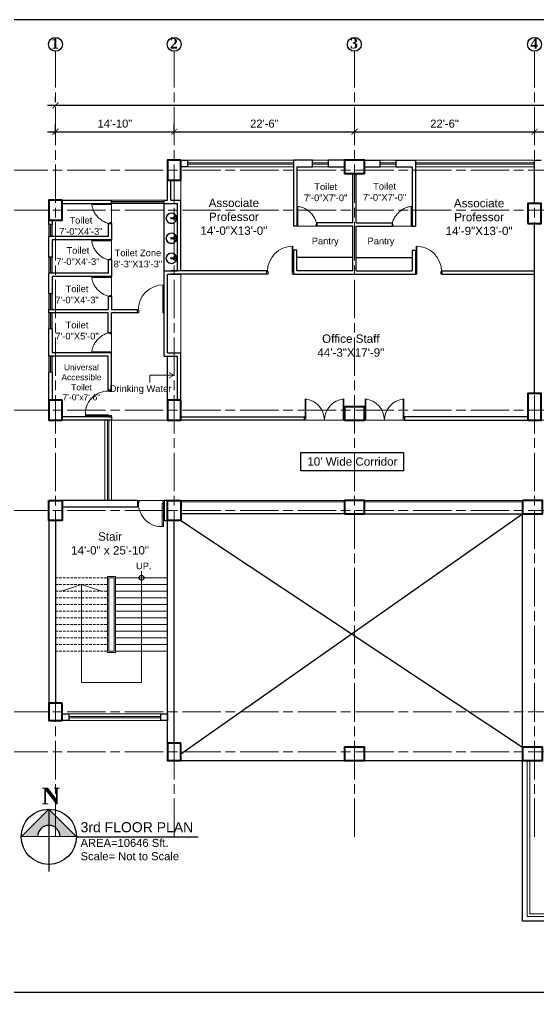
# Model space of a CAD drawing. Header units: inches. Extents: x -12 to 20935469, y -1604 to 24729220.
# Drawn here: x 20872305 to 20873083, y 24716552 to 24718011 of the extents above; entities that cross this region are included whole.
import ezdxf

# ---------------------------------------------------------------- set-up
doc = ezdxf.new("R2010")
doc.units = ezdxf.units.IN
doc.header["$LTSCALE"] = 0.03
doc.header["$MEASUREMENT"] = 0
doc.header["$PDMODE"] = 32
doc.header["$PDSIZE"] = 15
doc.linetypes.add('ACAD_ISO08W100', pattern=[36, 24, -3, 6, -3])
doc.linetypes.add('DASHED2', pattern=[0.375, 0.25, -0.125])
for name, color, linetype, lineweight in [('column', 1, 'Continuous', 40), ('Dim Line', 252, 'Continuous', 13), ('Door', 7, 'Continuous', 18), ('Gas', 21, 'Continuous', 5), ('Glass Line', 252, 'Continuous', 9), ('Grid Line', 252, 'Continuous', 18), ('Hatch', 253, 'Continuous', 15), ('Low Wall', 7, 'Continuous', 30), ('Main Wall', 7, 'Continuous', 30), ('RAIL', 23, 'Continuous', 13), ('STAIR', 46, 'Continuous', 15), ('TOILET FIXTURE', 142, 'Continuous', 5), ('wind.', 150, 'Continuous', 20)]:
    doc.layers.add(name, color=color, linetype=linetype, lineweight=lineweight)
doc.layers.add('FUR', color=251, linetype='Continuous')
doc.layers.add('TEXT', color=7, linetype='Continuous')
doc.styles.add('2', font='swisscl.ttf')
doc.styles.add('RomanS', font='arial.ttf', dxfattribs={"height": 12})
doc.styles.get("Standard").update_dxf_attribs({"font": 'timesbd.ttf'})
doc.dimstyles.new('Aec_Arch_I', dxfattribs={"dimscale": 96, "dimtxt": 12, "dimasz": 0.09375, "dimexe": 0.125, "dimexo": 0.125, "dimgap": 0.0625, "dimtad": 1, "dimdec": 0, "dimzin": 3, "dimdsep": 46, "dimlunit": 4, "dimtxsty": 'RomanS', "dimblk1": 'ARCHTICK', "dimblk2": 'ARCHTICK', "dimsah": 1, "dimcen": 0.09375, "dimdle": 0.125, "dimadec": 0, "dimazin": 0, "dimtfac": 0.75, "dimtdec": 0, "dimtmove": 2, "dimatfit": 3, "dimldrblk": 'ARCHTICK', "dimfxl": 1, "dimfrac": 1, "dimtolj": 1, "dimtzin": 0, "dimarcsym": 0})

# ---------------------------------------------------------------- blocks, each defined once
blk = doc.blocks.new('_ArchTick')
at = {"color": 0, "linetype": 'ByBlock', "lineweight": 35, "const_width": 0.15}
blk.add_lwpolyline([(-0.5, -0.5), (0.5, 0.5)], dxfattribs=at)
blk = doc.blocks.new('*D14')
at = {"layer": 'Defpoints', "color": 0, "transparency": 16777216}
for p in [(20831126.3, 24724578.2), (20830948.3, 24724562.3), (20831126.3, 24724562.3)]:
    blk.add_point(p, dxfattribs=at)
at = {"layer": 'Dim Line', "color": 0, "lineweight": -2, "transparency": 16777216}
for p, q in [((20830948.3, 24724574.3), (20830948.3, 24724590.2)), ((20831126.3, 24724574.3), (20831126.3, 24724590.2)), ((20830936.3, 24724578.2), (20831138.3, 24724578.2))]:
    blk.add_line(p, q, dxfattribs=at)
at = {"layer": 'Dim Line', "color": 0, "lineweight": -2, "transparency": 16777216, "xscale": 9, "yscale": 9, "zscale": 9, "rotation": 180}
blk.add_blockref('_ArchTick', (20830948.3, 24724578.2), dxfattribs=at)
at = {"layer": 'Dim Line', "color": 0, "lineweight": -2, "transparency": 16777216, "xscale": 9, "yscale": 9, "zscale": 9}
blk.add_blockref('_ArchTick', (20831126.3, 24724578.2), dxfattribs=at)
at = {"layer": 'Dim Line', "color": 0, "transparency": 16777216, "insert": (20831037.3, 24724590.3), "char_height": 12, "attachment_point": 5, "style": 'RomanS'}
blk.add_mtext('\\A1;14\'-10"', dxfattribs=at)
blk = doc.blocks.new('*D7')
at = {"layer": 'Defpoints', "color": 0, "transparency": 16777216}
for p in [(20831396.3, 24724578.2), (20831396.3, 24724578.2), (20831126.3, 24724562.3)]:
    blk.add_point(p, dxfattribs=at)
at = {"layer": 'Dim Line', "color": 0, "lineweight": -2, "transparency": 16777216}
for p, q in [((20831126.3, 24724574.3), (20831126.3, 24724590.2)), ((20831114.3, 24724578.2), (20831408.3, 24724578.2))]:
    blk.add_line(p, q, dxfattribs=at)
at = {"layer": 'Dim Line', "color": 0, "lineweight": -2, "transparency": 16777216, "xscale": 9, "yscale": 9, "zscale": 9, "rotation": 180}
blk.add_blockref('_ArchTick', (20831126.3, 24724578.2), dxfattribs=at)
at = {"layer": 'Dim Line', "color": 0, "lineweight": -2, "transparency": 16777216, "xscale": 9, "yscale": 9, "zscale": 9}
blk.add_blockref('_ArchTick', (20831396.3, 24724578.2), dxfattribs=at)
at = {"layer": 'Dim Line', "color": 0, "transparency": 16777216, "insert": (20831261.3, 24724590.3), "char_height": 12, "attachment_point": 5, "style": 'RomanS'}
blk.add_mtext('\\A1;22\'-6"', dxfattribs=at)
blk = doc.blocks.new('*D8')
at = {"layer": 'Defpoints', "color": 0, "transparency": 16777216}
for p in [(20831396.3, 24724578.2), (20831666.3, 24724578.2), (20831666.3, 24724578.2)]:
    blk.add_point(p, dxfattribs=at)
at = {"layer": 'Dim Line', "color": 0, "lineweight": -2, "transparency": 16777216}
blk.add_line((20831384.3, 24724578.2), (20831678.3, 24724578.2), dxfattribs=at)
at = {"layer": 'Dim Line', "color": 0, "lineweight": -2, "transparency": 16777216, "xscale": 9, "yscale": 9, "zscale": 9, "rotation": 180}
blk.add_blockref('_ArchTick', (20831396.3, 24724578.2), dxfattribs=at)
at = {"layer": 'Dim Line', "color": 0, "lineweight": -2, "transparency": 16777216, "xscale": 9, "yscale": 9, "zscale": 9}
blk.add_blockref('_ArchTick', (20831666.3, 24724578.2), dxfattribs=at)
at = {"layer": 'Dim Line', "color": 0, "transparency": 16777216, "insert": (20831531.3, 24724590.3), "char_height": 12, "attachment_point": 5, "style": 'RomanS'}
blk.add_mtext('\\A1;22\'-6"', dxfattribs=at)
blk = doc.blocks.new('*D9')
at = {"layer": 'Defpoints', "color": 0, "transparency": 16777216}
for p in [(20831666.3, 24724578.2), (20831844.3, 24724578.2), (20831844.3, 24724578.2)]:
    blk.add_point(p, dxfattribs=at)
at = {"layer": 'Dim Line', "color": 0, "lineweight": -2, "transparency": 16777216}
blk.add_line((20831654.3, 24724578.2), (20831856.3, 24724578.2), dxfattribs=at)
at = {"layer": 'Dim Line', "color": 0, "lineweight": -2, "transparency": 16777216, "xscale": 9, "yscale": 9, "zscale": 9, "rotation": 180}
blk.add_blockref('_ArchTick', (20831666.3, 24724578.2), dxfattribs=at)
at = {"layer": 'Dim Line', "color": 0, "lineweight": -2, "transparency": 16777216, "xscale": 9, "yscale": 9, "zscale": 9}
blk.add_blockref('_ArchTick', (20831844.3, 24724578.2), dxfattribs=at)
at = {"layer": 'Dim Line', "color": 0, "transparency": 16777216, "insert": (20831755.3, 24724590.3), "char_height": 12, "attachment_point": 5, "style": 'RomanS'}
blk.add_mtext('\\A1;14\'-10"', dxfattribs=at)
blk = doc.blocks.new('*D13')
at = {"layer": 'Defpoints', "color": 0, "transparency": 16777216}
for p in [(20830948.3, 24724610.7), (20832951.8, 24724617.8), (20832951.8, 24724610.7)]:
    blk.add_point(p, dxfattribs=at)
at = {"layer": 'Dim Line', "color": 0, "lineweight": -2, "transparency": 16777216}
for p, q in [((20830948.3, 24724622.7), (20830948.3, 24724629.8)), ((20832951.8, 24724622.7), (20832951.8, 24724629.8)), ((20830936.3, 24724617.8), (20832963.8, 24724617.8))]:
    blk.add_line(p, q, dxfattribs=at)
at = {"layer": 'Dim Line', "color": 0, "lineweight": -2, "transparency": 16777216, "xscale": 9, "yscale": 9, "zscale": 9, "rotation": 180}
blk.add_blockref('_ArchTick', (20830948.3, 24724617.8), dxfattribs=at)
at = {"layer": 'Dim Line', "color": 0, "lineweight": -2, "transparency": 16777216, "xscale": 9, "yscale": 9, "zscale": 9}
blk.add_blockref('_ArchTick', (20832951.8, 24724617.8), dxfattribs=at)
at = {"layer": 'Dim Line', "color": 0, "transparency": 16777216, "insert": (20831950, 24724629.9), "char_height": 12, "attachment_point": 5, "style": 'RomanS'}
blk.add_mtext('\\A1;166\'-11"', dxfattribs=at)
blk = doc.blocks.new('Door_45')
at = {"layer": 'Door'}
for p, q in [((1.5, 5), (1.5, 44)), ((1.5, 40), (2.2, 40)), ((2.2, 40), (2.2, 39.5)), ((2.2, 39.5), (2.7, 39.5)), ((2.7, 39.5), (2.7, 40)), ((2.7, 40), (3.5, 40)), ((3.5, 44), (3.5, 5)), ((1.5, 25.8), (2.2, 25.8)), ((2.2, 25.8), (2.2, 25.3)), ((2.2, 25.3), (2.7, 25.3)), ((2.7, 25.8), (3.5, 25.8)), ((2.7, 25.3), (2.7, 25.8)), ((0, 0), (0, 5)), ((0, 5), (1.5, 5)), ((1.5, 12.6), (2.2, 12.6)), ((3.5, 5), (1.5, 5)), ((1.5, 5), (1.5, 3)), ((1.5, 3), (2.5, 3)), ((2.2, 12.6), (2.2, 13.1)), ((2.2, 13.1), (2.7, 13.1)), ((2.5, 3), (2.5, 0)), ((2.7, 13.1), (2.7, 12.6)), ((2.7, 12.6), (3.5, 12.6)), ((42.5, 3), (42.5, 0)), ((43.5, 3), (42.5, 3)), ((45, 5), (43.5, 5)), ((43.5, 5), (43.5, 3)), ((45, 0), (45, 5)), ((2.5, 0), (0, 0)), ((42.5, 0), (45, 0))]:
    blk.add_line(p, q, dxfattribs=at)
blk.add_arc((4.7, 5.3), 38.8, 359.6233, 94.6685, dxfattribs=at)
blk = doc.blocks.new('sssss-flat-876')
at = {"layer": 'Door', "linetype": 'Continuous', "ltscale": 3}
blk.add_line((3666.5, 84027.2), (3666.5, 84055.7), dxfattribs=at)
at = {"layer": 'Door', "linetype": 'Continuous', "ltscale": 3, "extrusion": (-7.21527e-09, -3.35624e-18, 1), "elevation": 0}
for points in [[(3666.5, 84057.2), (3666.5, 84055.7), (3668.4, 84055.7), (3668.4, 84056.5), (3670.2, 84056.5), (3670.2, 84057.2)], [(3668.4, 84055.7), (3696.2, 84055.7), (3696.2, 84056.5), (3668.4, 84056.5)]]:
    blk.add_lwpolyline(points, close=True, dxfattribs=at)
at = {"layer": 'Door', "linetype": 'Continuous', "ltscale": 3, "flags": 128}
blk.add_lwpolyline([(3670.2, 84027.2, 0.04096), (3675.5, 84028.9, 0.082496), (3684.9, 84034.8, 0.052187), (3689.7, 84040, 0.043988), (3692.9, 84045, 0.036571), (3694.8, 84049.6, 0.034751), (3695.9, 84054.2, 0.011435), (3696.2, 84055.7)], format="xyb", dxfattribs=at)
at = {"layer": 'Door', "linetype": 'Continuous', "ltscale": 3}
blk.add_lwpolyline([(3666.5, 84027.2), (3666.5, 84028.7), (3668.4, 84028.7), (3668.4, 84027.9), (3670.2, 84027.9), (3670.2, 84027.2)], close=True, dxfattribs=at)
blk = doc.blocks.new('$D40')
at = {"layer": 'Door'}
for p, q in [((1, 4), (1, 42)), ((2, 0), (2, 42)), ((1, 5), (0, 5)), ((2, 0), (0, 0)), ((2, 4), (1, 4)), ((39, 4), (38, 4)), ((38, 4), (38, 0)), ((40, 0), (38, 0)), ((40, 5), (39, 5)), ((39, 5), (39, 4))]:
    blk.add_line(p, q, dxfattribs=at)
blk.add_arc((1, 4), 38, 0, 90, dxfattribs=at)
blk = doc.blocks.new('A$C36295410')
at = {"layer": 'Door'}
for p, q in [((1, 4), (1, 32)), ((2, 0), (2, 32)), ((58, 0), (58, 32)), ((59, 4), (59, 32)), ((1, 5), (0, 5)), ((2, 4), (1, 4)), ((58, 4), (59, 4)), ((59, 5), (60, 5)), ((2, 0), (0, 0)), ((58, 0), (60, 0))]:
    blk.add_line(p, q, dxfattribs=at)
for centre, start, end in [((-2.5, -0.3), 0.5906, 83.7783), ((62.5, -0.3), 96.2217, 179.4094)]:
    blk.add_arc(centre, 32.5, start, end, dxfattribs=at)
blk = doc.blocks.new('7-flat-72')
at = {"layer": 'Glass Line', "color": 8, "ltscale": 20}
for p, q in [((-64478.7, 376960.5), (-64480.3, 376960.5)), ((-64480.3, 376959.5), (-64480.3, 376960.5)), ((-64480.3, 376959.5), (-64480.3, 376960.5)), ((-64478.7, 376959.5), (-64480.3, 376959.5)), ((-64480.3, 376959.1), (-64480.3, 376959.4)), ((-64478.7, 376959.4), (-64480.3, 376959.4)), ((-64478.7, 376959.1), (-64480.3, 376959.1)), ((-64480.2, 376959.4), (-64480.2, 376959.5)), ((-64480.1, 376959.5), (-64480.1, 376960.5)), ((-64479.9, 376959.5), (-64479.9, 376960.5)), ((-64479.5, 376959.5), (-64479.5, 376960.5)), ((-64479.1, 376959.5), (-64479.1, 376960.5)), ((-64478.9, 376959.5), (-64478.9, 376960.5)), ((-64478.9, 376959.4), (-64478.9, 376959.5)), ((-64478.8, 376959.5), (-64478.8, 376960.5)), ((-64478.7, 376959.5), (-64478.7, 376960.5)), ((-64478.7, 376959.1), (-64478.7, 376959.4)), ((-64475.1, 376959.4), (-64476.9, 376959.4)), ((-64476.9, 376959.1), (-64476.9, 376959.4)), ((-64475.1, 376959.1), (-64476.9, 376959.1)), ((-64476.6, 376959.4), (-64476.6, 376966.6)), ((-64475.5, 376966.6), (-64476.6, 376966.6)), ((-64475.5, 376959.4), (-64475.5, 376966.6)), ((-64475.1, 376959.1), (-64475.1, 376959.4)), ((-64473.3, 376960.5), (-64471.7, 376960.5)), ((-64473.3, 376959.5), (-64473.3, 376960.5)), ((-64473.3, 376959.5), (-64473.3, 376960.5)), ((-64473.3, 376959.5), (-64471.7, 376959.5)), ((-64473.3, 376959.1), (-64473.3, 376959.4)), ((-64473.3, 376959.4), (-64471.7, 376959.4)), ((-64473.3, 376959.1), (-64471.7, 376959.1)), ((-64473.1, 376959.5), (-64473.1, 376960.5)), ((-64473.1, 376959.4), (-64473.1, 376959.5)), ((-64472.9, 376959.5), (-64472.9, 376960.5)), ((-64472.5, 376959.5), (-64472.5, 376960.5)), ((-64472.1, 376959.5), (-64472.1, 376960.5)), ((-64471.9, 376959.5), (-64471.9, 376960.5)), ((-64471.9, 376959.4), (-64471.9, 376959.5)), ((-64471.8, 376959.5), (-64471.8, 376960.5)), ((-64471.7, 376959.5), (-64471.7, 376960.5)), ((-64471.7, 376959.1), (-64471.7, 376959.4))]:
    blk.add_line(p, q, dxfattribs=at)
blk.add_circle((-64476, 376968.4, 0), 1.08, dxfattribs=at)
for radius, start, end in [(8.1, 273.8334, 266.1883), (7.55, 274.115, 265.9068)]:
    blk.add_arc((-64476, 376968.4, 0), radius, start, end, dxfattribs=at)
blk = doc.blocks.new('SFSFSFS-flat-72')
at = {"layer": 'TOILET FIXTURE', "ltscale": 0.2}
blk.add_lwpolyline([(-3918.5, -3608.1), (-3918.5, -3602.7), (-3923.9, -3602.7), (-3923.9, -3608.1)], close=True, dxfattribs=at)
at = {"layer": 'TOILET FIXTURE', "ltscale": 20}
blk.add_blockref('7-flat-72', (60554.8, -380567.2), dxfattribs=at)
blk = doc.blocks.new('fff')
at = {"layer": 'Grid Line', "color": 252, "linetype": 'ACAD_ISO08W100', "lineweight": 9, "ltscale": 80, "true_color": 0x939598}
for p, q in [((20830948.3, 24723521.1), (20830948.3, 24724698.8)), ((20831126.3, 24723521.1), (20831126.3, 24724698.8)), ((20831396.3, 24723521.1), (20831396.3, 24724698.8)), ((20831666.3, 24723521.1), (20831666.3, 24724698.8)), ((20833096.9, 24724520.6), (20830726.1, 24724520.6)), ((20833096.9, 24724460.6), (20830726.1, 24724460.6)), ((20833096.9, 24724160.7), (20830726.1, 24724160.7)), ((20833096.9, 24724010.7), (20830726.1, 24724010.7)), ((20833096.9, 24723708.7), (20830726.1, 24723708.7)), ((20833096.9, 24723648.8), (20830726.1, 24723648.8))]:
    blk.add_line(p, q, dxfattribs=at)
at = {"layer": 'Dim Line'}
for base, p1, p2, picture, middle in [((20832951.7523, 24724617.8128), (20830948.3088, 24724610.7482), (20832951.7523, 24724610.7482), '*D13', (20831950.0306, 24724629.9397)), ((20831126.3, 24724578.2), (20830948.3, 24724562.3), (20831126.3, 24724562.3), '*D14', (20831037.3, 24724590.3)), ((20831396.3, 24724578.2), (20831126.3, 24724562.3), (20831396.3, 24724578.2), '*D7', (20831261.3, 24724590.3)), ((20831666.3, 24724578.2), (20831396.3, 24724578.2), (20831666.3, 24724578.2), '*D8', (20831531.3, 24724590.3)), ((20831844.3, 24724578.2), (20831666.3, 24724578.2), (20831844.3, 24724578.2), '*D9', (20831755.3, 24724590.3))]:
    dim = blk.add_linear_dim(base=base, p1=p1, p2=p2, dimstyle='Aec_Arch_I', dxfattribs=at)
    dim.commit()
    dim.dimension.update_dxf_attribs({"geometry": picture, "text_midpoint": middle})

msp = doc.modelspace()

# ---------------------------------------------------------------- hatches: boundary and pattern name
at = {"layer": 'Low Wall'}
h = msp.add_hatch(color=256, dxfattribs=at)
h.paths.add_polyline_path([(20872332.2, 24716785.6), (20872307.9, 24716785.6), (20872349.3, 24716827), (20872349.3, 24716802.7, 0.414214)])
h.paths.add_polyline_path([(20872349.3, 24716802.7), (20872349.3, 24716827), (20872390.7, 24716785.6), (20872366.3, 24716785.6, 0.414214)])

# ---------------------------------------------------------------- linework, layer by layer
for p, q in [((20872522.2, 24717633.8), (20872522.2, 24717734.7)), ((20872791.8, 24717701.7), (20872791.8, 24717701.7)), ((20872804.8, 24717653.7), (20872720.8, 24717653.7)), ((20872809.8, 24717653.7), (20872893.8, 24717653.7)), ((20872527.2, 24717439.8), (20872527.2, 24717505.9)), ((20872438.2, 24717415), (20872443.2, 24717415)), ((20872547.3, 24716909.7), (20873059.3, 24717269.7)), ((20872792.3, 24717269.7), (20872547.3, 24717269.7)), ((20872547.3, 24717259.7), (20873059.3, 24716919.7)), ((20872822.3, 24717269.7), (20873059.3, 24717269.7)), ((20873059.3, 24716919.7), (20873059.3, 24717269.7)), ((20872547.3, 24716899.7), (20873059.3, 24716899.7)), ((20873059.3, 24716659.2), (20873059.3, 24716899.7)), ((20872349.3, 24716827), (20872349.3, 24716733.7)), ((20872390.7, 24716785.6), (20872573, 24716785.6)), ((20873742.7, 24716659.2), (20873059.3, 24716659.2)), ((20873742.7, 24716659.2), (20873059.3, 24716659.2))]:
    msp.add_line(p, q)
msp.add_lwpolyline([(20872726.9, 24717361.5), (20872880.7, 24717361.5), (20872880.7, 24717334.2), (20872726.9, 24717334.2)], close=True)
for points in [[(20873059.3, 24717269.7), (20873082.3, 24717269.7)], [(20872390.7, 24716785.7), (20872307.9, 24716785.6)]]:
    msp.add_lwpolyline(points)
for centre, radius in [((20872488.2, 24717173.8), 3.61), ((20872349.3, 24716785.6), 41.4)]:
    msp.add_circle(centre, radius)
at = {"layer": 'column', "lineweight": 40, "ltscale": 20}
for points in [[(20872547.2, 24717799.7), (20872527.2, 24717799.7), (20872527.2, 24717769.7), (20872547.2, 24717769.7)], [(20872792.3, 24717799.7), (20872792.3, 24717779.7), (20872822.3, 24717779.7), (20872822.3, 24717799.7)], [(20872369.3, 24717739.7), (20872349.3, 24717739.7), (20872349.3, 24717709.7), (20872369.3, 24717709.7)], [(20873067.2, 24717704.9), (20873087.2, 24717704.9), (20873087.2, 24717734.9), (20873067.2, 24717734.9)], [(20873067.2, 24717409.8), (20873087.2, 24717409.8), (20873087.2, 24717449.8), (20873067.2, 24717449.8)], [(20872369.3, 24717439.9), (20872349.3, 24717439.9), (20872349.3, 24717409.9), (20872369.3, 24717409.9)], [(20872547.2, 24717439.8), (20872527.2, 24717439.8), (20872527.2, 24717409.9), (20872547.2, 24717409.9)], [(20872792.3, 24717429.9), (20872792.3, 24717409.9), (20872822.2, 24717409.9), (20872822.2, 24717429.9)], [(20872349.3, 24717289.7), (20872369.3, 24717289.7), (20872369.3, 24717259.7), (20872349.3, 24717259.7)], [(20872527.3, 24717289.7), (20872547.3, 24717289.7), (20872547.3, 24717259.7), (20872527.3, 24717259.7)], [(20872792.3, 24717289.7), (20872792.3, 24717269.7), (20872822.3, 24717269.7), (20872822.3, 24717289.7)], [(20873059.3, 24717289.7), (20873059.3, 24717269.7), (20873089.3, 24717269.7), (20873089.3, 24717289.7)], [(20872369.3, 24716985.7), (20872349.3, 24716985.7), (20872349.3, 24716959.7), (20872369.3, 24716959.7)], [(20872547.3, 24716925.7), (20872527.3, 24716925.7), (20872527.3, 24716899.7), (20872547.3, 24716899.7)], [(20872822.3, 24716899.7), (20872822.3, 24716919.7), (20872792.3, 24716919.7), (20872792.3, 24716899.7)], [(20873059.3, 24716919.7), (20873059.3, 24716899.7), (20873089.3, 24716899.7), (20873089.3, 24716919.7)]]:
    msp.add_lwpolyline(points, close=True, dxfattribs=at)
at = {"layer": 'Defpoints'}
msp.add_lwpolyline([(20872104.7, 24718010.6), (20874543.6, 24718010.6), (20874543.6, 24716552.1), (20872104.7, 24716552.1)], close=True, dxfattribs=at)
at = {"layer": 'Gas', "color": 0, "lineweight": 5}
for points in [[(20872449.2, 24717175.8), (20872437.2, 24717175.8), (20872437.2, 24717061.8), (20872449.2, 24717061.8)], [(20872447.2, 24717173.8), (20872439.2, 24717173.8), (20872439.2, 24717063.8), (20872447.2, 24717063.8)]]:
    msp.add_lwpolyline(points, close=True, dxfattribs=at)
at = {"layer": 'Hatch', "lineweight": 5}
for p, q in [((20872547.2, 24717739.7), (20872547.2, 24717769.7)), ((20872547.2, 24717510.9), (20872547.2, 24717628.8))]:
    msp.add_line(p, q, dxfattribs=at)
at = {"layer": 'Hatch'}
for p, q in [((20872443.3, 24717410), (20873265.2, 24717410)), ((20872482.3, 24717289.7), (20872522.3, 24717289.6))]:
    msp.add_line(p, q, dxfattribs=at)
at = {"layer": 'Low Wall', "color": 0}
msp.add_lwpolyline([(20872307.9, 24716785.6), (20872349.3, 24716827), (20872390.7, 24716785.6)], dxfattribs=at)
at = {"layer": 'Low Wall'}
msp.add_arc((20872349.3, 24716785.6), 17, 0, 180, dxfattribs=at)
at = {"layer": 'Main Wall', "lineweight": 30}
for p, q in [((20872715.8, 24717799.7), (20872715.8, 24717700.7)), ((20872744.5, 24717799.7), (20872715.8, 24717799.7)), ((20872744.5, 24717789.7), (20872744.5, 24717799.7)), ((20872792.3, 24717799.7), (20872768.5, 24717799.7)), ((20872768.5, 24717789.7), (20872768.5, 24717799.7)), ((20872822.3, 24717799.7), (20872846, 24717799.7)), ((20872846, 24717789.7), (20872846, 24717799.7)), ((20872870, 24717799.7), (20872898.8, 24717799.7)), ((20872870, 24717789.7), (20872870, 24717799.7)), ((20872898.8, 24717799.7), (20872898.8, 24717700.7)), ((20873077.2, 24717799.7), (20873087.2, 24717799.7)), ((20873077.2, 24717734.9), (20873077.2, 24717799.7)), ((20872720.8, 24717789.7), (20872720.8, 24717700.7)), ((20872720.8, 24717789.7), (20872744.5, 24717789.7)), ((20872768.5, 24717789.7), (20872792.3, 24717789.7)), ((20872822.3, 24717789.7), (20872822.3, 24717789.7)), ((20872822.3, 24717789.7), (20872846, 24717789.7)), ((20872870, 24717789.7), (20872893.8, 24717789.7)), ((20872893.8, 24717789.7), (20872893.8, 24717700.7)), ((20872804.8, 24717705.7), (20872804.8, 24717779.7)), ((20872809.8, 24717705.7), (20872809.8, 24717779.7)), ((20872527.2, 24717739.7), (20872527.2, 24717769.7)), ((20872532.2, 24717739.7), (20872532.2, 24717769.7)), ((20872369.3, 24717739.7), (20872443.2, 24717739.7)), ((20872369.3, 24717734.7), (20872443.2, 24717734.7)), ((20872443.2, 24717734.7), (20872443.2, 24717739.7)), ((20872522.2, 24717739.7), (20872527.2, 24717739.7)), ((20872522.2, 24717734.7), (20872522.2, 24717739.7)), ((20872522.2, 24717734.7), (20872542.2, 24717734.7)), ((20872532.2, 24717739.7), (20872547.2, 24717739.7)), ((20872542.2, 24717633.8), (20872542.2, 24717734.7)), ((20872547.2, 24717633.8), (20872547.2, 24717739.7)), ((20872804.8, 24717705.7), (20872804.8, 24717724.7)), ((20872809.8, 24717705.7), (20872809.8, 24717724.7)), ((20872349.3, 24717703.1), (20872349.3, 24717709.7)), ((20872438.2, 24717704.7), (20872443.2, 24717704.7)), ((20872438.2, 24717704.7), (20872438.2, 24717685.1)), ((20872720.8, 24717700.7), (20872715.8, 24717700.7)), ((20872750.8, 24717705.7), (20872750.8, 24717700.7)), ((20872804.8, 24717705.7), (20872750.8, 24717705.7)), ((20872804.8, 24717700.7), (20872750.8, 24717700.7)), ((20872804.8, 24717633.7), (20872804.8, 24717700.7)), ((20872809.8, 24717705.7), (20872863.8, 24717705.7)), ((20872809.8, 24717700.7), (20872863.8, 24717700.7)), ((20872809.8, 24717633.7), (20872809.8, 24717700.7)), ((20872863.8, 24717705.7), (20872863.8, 24717700.7)), ((20872893.8, 24717700.7), (20872898.8, 24717700.7)), ((20873077.2, 24717449.8), (20873077.2, 24717704.9)), ((20872438.2, 24717685.1), (20872349.3, 24717685.1)), ((20872349.3, 24717654.5), (20872349.3, 24717685.1)), ((20872443.2, 24717680.1), (20872354.3, 24717680.1)), ((20872715.8, 24717664.7), (20872715.8, 24717628.7)), ((20872720.8, 24717664.7), (20872715.8, 24717664.7)), ((20872720.8, 24717633.7), (20872720.8, 24717664.7)), ((20872893.8, 24717664.7), (20872898.8, 24717664.7)), ((20872893.8, 24717664.7), (20872893.8, 24717633.7)), ((20872898.8, 24717664.7), (20872898.8, 24717628.7)), ((20872438.2, 24717650.1), (20872438.2, 24717630.5)), ((20872443.2, 24717650.1), (20872438.2, 24717650.1)), ((20872438.2, 24717630.5), (20872349.3, 24717630.5)), ((20872349.3, 24717599.9), (20872349.3, 24717630.5)), ((20872443.2, 24717625.5), (20872354.3, 24717625.5)), ((20872354.3, 24717625.5), (20872354.3, 24717599.9)), ((20872522.2, 24717575.9), (20872522.2, 24717633.8)), ((20872522.2, 24717633.8), (20872542.2, 24717633.8)), ((20872527.2, 24717510.9), (20872527.2, 24717628.8)), ((20872527.2, 24717628.8), (20872547.2, 24717628.8)), ((20872675.8, 24717633.7), (20872532.3, 24717633.8)), ((20872675.8, 24717628.7), (20872532.3, 24717628.8)), ((20872675.8, 24717628.7), (20872675.8, 24717633.7)), ((20872715.8, 24717628.7), (20872898.8, 24717628.7)), ((20872804.8, 24717633.7), (20872720.8, 24717633.7)), ((20872809.8, 24717633.7), (20872893.8, 24717633.7)), ((20872938.8, 24717633.7), (20873077.2, 24717633.7)), ((20872938.8, 24717628.7), (20872938.8, 24717633.7)), ((20872938.8, 24717628.7), (20873077.2, 24717628.7)), ((20872349.3, 24717599.9), (20872354.3, 24717599.9)), ((20872443.2, 24717595.5), (20872438.2, 24717595.5)), ((20872349.3, 24717575.9), (20872438.2, 24717575.9)), ((20872349.3, 24717570.9), (20872349.3, 24717575.9)), ((20872438.2, 24717570.9), (20872349.3, 24717570.9)), ((20872438.2, 24717540.9), (20872438.2, 24717570.9)), ((20872443.2, 24717540.9), (20872443.2, 24717570.9)), ((20872482.2, 24717570.9), (20872443.2, 24717570.9)), ((20872482.2, 24717570.9), (20872482.2, 24717575.9)), ((20872522.2, 24717505.9), (20872522.2, 24717575.9)), ((20872354.3, 24717546.9), (20872349.3, 24717546.9)), ((20872349.3, 24717505.9), (20872349.3, 24717546.9)), ((20872354.3, 24717546.9), (20872354.3, 24717510.9)), ((20872443.2, 24717540.9), (20872438.2, 24717540.9)), ((20872443.2, 24717510.9), (20872354.3, 24717510.9)), ((20872443.2, 24717455), (20872443.2, 24717510.9)), ((20872527.2, 24717510.9), (20872547.2, 24717510.9)), ((20872547.2, 24717439.8), (20872547.2, 24717510.9)), ((20872438.2, 24717505.9), (20872349.3, 24717505.9)), ((20872438.2, 24717455), (20872438.2, 24717505.9)), ((20872522.2, 24717505.9), (20872542.2, 24717505.9)), ((20872542.2, 24717439.8), (20872542.2, 24717505.9)), ((20872349.3, 24717439.8), (20872349.3, 24717481.9)), ((20872354.3, 24717481.9), (20872349.3, 24717481.9)), ((20872354.3, 24717481.9), (20872354.3, 24717439.8)), ((20872443.2, 24717455), (20872438.2, 24717455)), ((20872443.2, 24717415), (20872369.3, 24717415)), ((20872443.2, 24717410), (20872369.3, 24717410)), ((20872443.2, 24717415), (20872443.2, 24717410)), ((20872547.3, 24717414.9), (20872732.3, 24717414.9)), ((20872732.3, 24717409.9), (20872547.3, 24717409.9)), ((20872732.3, 24717409.9), (20872732.3, 24717414.9)), ((20873067.2, 24717414.9), (20872882.2, 24717414.9)), ((20872882.2, 24717414.9), (20872882.2, 24717409.9)), ((20872882.2, 24717409.9), (20873067.2, 24717409.9)), ((20872482.3, 24717289.7), (20872369.3, 24717289.7)), ((20872482.3, 24717289.7), (20872482.3, 24717279.7)), ((20872527.3, 24717289.7), (20872522.3, 24717289.7)), ((20872522.3, 24717289.7), (20872522.3, 24717259.7)), ((20872482.3, 24717279.7), (20872369.3, 24717279.7)), ((20872349.3, 24717259.7), (20872349.3, 24716985.7)), ((20872359.3, 24717259.7), (20872359.3, 24716985.7)), ((20872522.3, 24717259.7), (20872527.3, 24717259.7)), ((20872527.3, 24716899.7), (20872527.3, 24717259.7)), ((20872537.3, 24716925.7), (20872537.3, 24717259.7)), ((20872822.3, 24716909.7), (20872822.3, 24716909.7))]:
    msp.add_line(p, q, dxfattribs=at)
for points in [[(20872547.2, 24717799.7), (20872557.2, 24717799.7), (20872557.2, 24717789.7), (20872547.2, 24717789.7)], [(20872354.3, 24717703.1), (20872349.3, 24717703.1)], [(20872354.3, 24717709.7), (20872354.3, 24717703.1)], [(20872443.2, 24717704.7), (20872443.2, 24717680.1)], [(20872354.3, 24717680.1), (20872354.3, 24717654.5)], [(20872354.3, 24717654.5), (20872349.3, 24717654.5)], [(20872443.2, 24717650.1), (20872443.2, 24717625.5)], [(20872438.2, 24717595.5), (20872438.2, 24717575.9)], [(20872443.2, 24717595.5), (20872443.2, 24717575.9)], [(20872443.2, 24717575.9), (20872482.2, 24717575.9)]]:
    msp.add_lwpolyline(points, dxfattribs=at)
at = {"layer": 'Main Wall'}
for points in [[(20872369.3, 24716969.7), (20872379.3, 24716969.7), (20872379.3, 24716959.7), (20872369.3, 24716959.7)], [(20872517.3, 24716969.7), (20872527.3, 24716969.7), (20872527.3, 24716959.7), (20872517.3, 24716959.7)]]:
    msp.add_lwpolyline(points, close=True, dxfattribs=at)
at = {"layer": 'RAIL', "lineweight": 9}
for p, q in [((20872488.2, 24717183.5), (20872488.2, 24717016.8)), ((20872398.2, 24717163.8), (20872368.2, 24717153.8)), ((20872398.2, 24717016.8), (20872398.2, 24717163.8)), ((20872428.2, 24717153.8), (20872398.2, 24717163.8)), ((20872527.2, 24717153.8), (20872449.2, 24717153.8)), ((20872488.2, 24717016.8), (20872398.2, 24717016.8))]:
    msp.add_line(p, q, dxfattribs=at)
at = {"layer": 'STAIR', "color": 253, "lineweight": 5}
for p, q in [((20872536.8, 24717477.6), (20872529.5, 24717481.6)), ((20872536.8, 24717477.6), (20872500.6, 24717477.6)), ((20872500.6, 24717477.6), (20872500.6, 24717466.3)), ((20872536.8, 24717477.6), (20872529.5, 24717473.5))]:
    msp.add_line(p, q, dxfattribs=at)
at = {"layer": 'STAIR', "color": 32, "linetype": 'DASHED2', "lineweight": 5, "ltscale": 500}
for p, q in [((20872359.3, 24717173.8), (20872437.2, 24717173.8)), ((20872359.3, 24717163.8), (20872437.2, 24717163.8)), ((20872359.3, 24717153.8), (20872437.2, 24717153.8)), ((20872359.3, 24717143.8), (20872437.2, 24717143.8)), ((20872359.3, 24717133.8), (20872437.2, 24717133.8)), ((20872359.3, 24717123.8), (20872437.2, 24717123.8)), ((20872359.3, 24717113.8), (20872437.2, 24717113.8)), ((20872359.3, 24717103.8), (20872437.2, 24717103.8)), ((20872359.3, 24717093.8), (20872437.2, 24717093.8)), ((20872359.3, 24717083.8), (20872437.2, 24717083.8)), ((20872359.3, 24717073.8), (20872437.2, 24717073.8)), ((20872359.3, 24717063.8), (20872437.2, 24717063.8))]:
    msp.add_line(p, q, dxfattribs=at)
at = {"layer": 'STAIR', "color": 32, "lineweight": 5}
for p, q in [((20872449.2, 24717173.8), (20872527.2, 24717173.8)), ((20872449.2, 24717163.8), (20872527.2, 24717163.8)), ((20872449.2, 24717143.8), (20872527.2, 24717143.8)), ((20872467.2, 24717153.8), (20872527.2, 24717153.8)), ((20872449.2, 24717133.8), (20872527.2, 24717133.8)), ((20872449.2, 24717123.8), (20872527.2, 24717123.8)), ((20872449.2, 24717113.8), (20872527.2, 24717113.8)), ((20872449.2, 24717103.8), (20872527.2, 24717103.8)), ((20872449.2, 24717093.8), (20872527.2, 24717093.8)), ((20872449.2, 24717083.8), (20872527.2, 24717083.8)), ((20872449.2, 24717073.8), (20872527.2, 24717073.8)), ((20872449.2, 24717063.8), (20872527.2, 24717063.8))]:
    msp.add_line(p, q, dxfattribs=at)
at = {"layer": 'TEXT'}
for centre in [(20872359.3, 24717973.3), (20872537.2, 24717973.3), (20872807.2, 24717973.3), (20873077.2, 24717973.3)]:
    msp.add_circle(centre, 10.4, dxfattribs=at)
at = {"layer": 'wind.', "lineweight": 5}
for p, q in [((20872715.8, 24717799.7), (20872557.2, 24717799.7)), ((20872744.5, 24717799.7), (20872768.5, 24717799.7)), ((20872846, 24717799.7), (20872870, 24717799.7)), ((20872898.8, 24717799.7), (20873077.2, 24717799.7)), ((20872557.2, 24717795.7), (20872715.8, 24717795.8)), ((20872557.2, 24717793.7), (20872715.8, 24717793.8)), ((20872557.2, 24717789.7), (20872715.8, 24717789.7)), ((20872744.5, 24717795.7), (20872768.5, 24717795.7)), ((20872744.5, 24717793.7), (20872768.5, 24717793.7)), ((20872744.5, 24717789.7), (20872768.5, 24717789.7)), ((20872846, 24717795.7), (20872870, 24717795.7)), ((20872846, 24717793.7), (20872870, 24717793.7)), ((20872846, 24717789.7), (20872870, 24717789.7)), ((20872898.8, 24717795.8), (20873077.2, 24717795.8)), ((20872898.8, 24717793.8), (20873077.2, 24717793.8)), ((20872898.8, 24717789.7), (20873077.2, 24717789.7)), ((20872443.2, 24717739.7), (20872522.2, 24717739.7)), ((20872443.2, 24717737.7), (20872522.2, 24717737.7)), ((20872443.2, 24717736.7), (20872522.2, 24717736.7)), ((20872443.2, 24717734.7), (20872522.2, 24717734.7)), ((20872349.3, 24717703.1), (20872349.3, 24717685.1)), ((20872351.3, 24717703.1), (20872351.3, 24717685.1)), ((20872352.3, 24717703.1), (20872352.3, 24717685.1)), ((20872354.3, 24717703.1), (20872354.3, 24717685.1)), ((20872349.3, 24717654.5), (20872349.3, 24717630.5)), ((20872351.3, 24717654.5), (20872351.3, 24717630.5)), ((20872352.3, 24717654.5), (20872352.3, 24717630.5)), ((20872354.3, 24717654.5), (20872354.3, 24717630.5)), ((20872349.3, 24717575.9), (20872349.3, 24717599.9)), ((20872351.3, 24717575.9), (20872351.3, 24717599.9)), ((20872352.3, 24717575.9), (20872352.3, 24717599.9)), ((20872354.3, 24717575.9), (20872354.3, 24717599.9)), ((20872349.3, 24717546.9), (20872349.3, 24717570.9)), ((20872351.3, 24717546.9), (20872351.3, 24717570.9)), ((20872352.3, 24717546.9), (20872352.3, 24717570.9)), ((20872354.3, 24717546.9), (20872354.3, 24717570.9)), ((20872349.3, 24717481.9), (20872349.3, 24717505.9)), ((20872351.3, 24717481.9), (20872351.3, 24717505.9)), ((20872352.3, 24717481.9), (20872352.3, 24717505.9)), ((20872354.3, 24717481.9), (20872354.3, 24717505.9)), ((20872433.3, 24717289.7), (20872433.3, 24717409.9)), ((20872437.3, 24717289.7), (20872437.3, 24717409.9)), ((20872439.3, 24717289.7), (20872439.3, 24717409.9)), ((20872443.3, 24717289.7), (20872443.3, 24717409.9)), ((20872374.3, 24716969.7), (20872522.3, 24716969.7)), ((20872374.3, 24716959.7), (20872522.3, 24716959.7)), ((20872379.3, 24716965.7), (20872517.3, 24716965.7)), ((20872379.3, 24716963.7), (20872517.3, 24716963.7)), ((20872792.2, 24716903.8), (20872792.2, 24716903.8))]:
    msp.add_line(p, q, dxfattribs=at)
at = {"layer": 'wind.'}
for p, q in [((20872822.3, 24717289.7), (20873059.3, 24717289.7)), ((20872822.3, 24717287.7), (20873059.3, 24717287.7)), ((20873066.3, 24716666.2), (20873066.3, 24716899.7)), ((20873070.3, 24716670.2), (20873070.3, 24716899.7)), ((20873735.7, 24716666.2), (20873066.3, 24716666.2)), ((20873731.7, 24716670.2), (20873070.3, 24716670.2))]:
    msp.add_line(p, q, dxfattribs=at)
for points in [[(20872547.3, 24717289.7), (20872792.3, 24717289.7)], [(20872547.3, 24717287.7), (20872792.3, 24717287.7)]]:
    msp.add_lwpolyline(points, dxfattribs=at)

# ---------------------------------------------------------------- block references
msp.add_blockref('fff', (41411, -6735.9))
at = {"layer": 'Door', "ltscale": 20, "xscale": -1}
for p in [(20876109.8, 24633677.5), (20876109.8, 24633622.9), (20876109.8, 24633568.3)]:
    msp.add_blockref('sssss-flat-876', p, dxfattribs=at)
at = {"layer": 'Door', "xscale": -1}
msp.add_blockref('$D40', (20872522.2, 24717570.9), dxfattribs=at)
at = {"layer": 'Door', "ltscale": 20, "rotation": 180}
msp.add_blockref('sssss-flat-876', (20876109.8, 24801568.1), dxfattribs=at)
at = {"layer": 'Door', "color": 250, "ltscale": 20, "xscale": 0.8888888888759539, "yscale": 0.8888888888759539, "zscale": 0.8888888888759539}
for p, rotation in [((20872443.2, 24717415), 90.00000000000001), ((20872522.3, 24717289.6), 180)]:
    msp.add_blockref('Door_45', p, dxfattribs=dict(at, rotation=rotation))
at = {"layer": 'FUR', "xscale": -1}
for p in [(20872792.3, 24717409.9), (20872882.2, 24717409.9)]:
    msp.add_blockref('A$C36295410', p, dxfattribs=at)
at = {"layer": 'Main Wall', "rotation": 90.00000000000001}
msp.add_blockref('sssss-flat-876', (20956778, 24714034.2), dxfattribs=at)
at = {"layer": 'Main Wall', "xscale": -1, "rotation": 270}
msp.add_blockref('sssss-flat-876', (20788836.6, 24714034.2), dxfattribs=at)
at = {"layer": 'Main Wall', "xscale": -1}
msp.add_blockref('$D40', (20872715.8, 24717628.7), dxfattribs=at)
at = {"layer": 'Main Wall'}
msp.add_blockref('$D40', (20872898.8, 24717628.7), dxfattribs=at)
at = {"layer": 'TOILET FIXTURE', "ltscale": 20, "rotation": 90.00000000000001}
for p in [(20868934.1, 24721633.8), (20868934.1, 24721603.8), (20868934.1, 24721573.8)]:
    msp.add_blockref('SFSFSFS-flat-72', p, dxfattribs=at)

# ---------------------------------------------------------------- texts
msp.add_text('N', height=25.2).set_placement((20872338.7, 24716834))
at = {"layer": 'TEXT', "char_height": 15.44, "width": 227.458, "attachment_point": 8, "rotation": 0}
for s, insert in [('\\A1;1', (20872358.7, 24717967)), ('\\A1;2', (20872536.7, 24717967)), ('\\A1;3', (20872806.7, 24717967)), ('\\A1;4', (20873076.7, 24717967))]:
    msp.add_mtext(s, dxfattribs=dict(at, insert=insert))
at = {"layer": 'TEXT', "color": 30, "lineweight": 5, "ltscale": 20, "attachment_point": 2, "style": '2'}
for s, width, gutter_width, insert, char_height in [('{\\fArial|b0|i0|c0|p34;\\C0;Toilet \\P7\'-0"X7\'-0"}', 104.76, 0.5, (20872764.2, 24717764.9), 10), ('{\\fArial|b0|i0|c0|p34;\\C0;Toilet \\P7\'-0"X7\'-0"}', 104.76, 0.5, (20872852.4, 24717765.6), 10), ('\\pxqc;{\\fArial|b0|i0|c0|p34;\\C0;Associate\\PProfessor\\P\\pq*;14\'-0"X13\'-0"}', 131.491, 0.397, (20872626.6, 24717741.9), 12.476), ('\\pxqc;{\\fArial|b0|i0|c0|p34;\\C0;Associate\\PProfessor \\P\\pq*;14\'-9"X13\'-0"\\P\\pqc; }', 131.491, 0.397, (20872994.1, 24717741.5), 12.476), ('{\\fArial|b0|i0|c0|p34;\\C0;Toilet \\P7\'-0"X4\'-3"}', 104.76, 0.5, (20872397.3, 24717714.6), 10), ('\\pxqc;{\\fArial|b0|i0|c0|p34;\\C0; \\PPantry}', 63.513, 0.5, (20872763.5, 24717700.2), 10), ('\\pxqc;{\\fArial|b0|i0|c0|p34;\\C0; \\PPantry}', 63.513, 0.5, (20872847.1, 24717700.2), 10), ('{\\fArial|b0|i0|c0|p34;\\C0;Toilet \\P7\'-0"X4\'-3"}', 104.76, 0.5, (20872392.8, 24717669.3), 10), ('{\\fArial|b0|i0|c0|p34;\\C0;Toilet Zone\\P8\'-3"X13\'-3"}', 104.76, 0.5, (20872482.8, 24717665.7), 10), ('{\\fArial|b0|i0|c0|p34;\\C0;Toilet \\P7\'-0"X4\'-3"}', 104.76, 0.5, (20872391.5, 24717611.8), 10), ('{\\fArial|b0|i0|c0|p34;\\C0;Toilet \\P7\'-0"X5\'-0"}', 104.76, 0.5, (20872391.5, 24717557.6), 10), ('\\pxqc;{\\fArial|b0|i0|c0|p34;\\C0;Office Staff \\P\\pq*;44\'-3"X17\'-9"}', 165.486, 0.5, (20872801.9, 24717538.4), 12.476), ('{\\fArial|b0|i0|c0|p34;\\C0;Universal Accessible Toilet\\P7\'-0"x7\'-6"}', 89.095, 0.35, (20872398.2, 24717493.8), 9), ('\\pxsm1;{\\fArial|b0|i0|c0|p34;\\C0;Drinking Water }', 88.563, 0.282, (20872486.7, 24717462.3), 10), ("\\pxsm1,qc;{\\fArial|b0|i0|c0|p34;\\C0;10' Wide Corridor}", 227.89, 0.75, (20872804.2, 24717354.2), 12.476), ('\\pxsm1;{\\fArial|b0|i0|c0|p34;\\C0;Stair\\P14\'-0" x 25\'-10"  }', 141.57, 0.282, (20872441, 24717241.9), 12.476), ('{\\fArial|b0|i0|c0|p34;\\C0;UP.}', 104.76, 0.5, (20872491.6, 24717196.6), 10), ('\\A1;\\pxql;{\\fArial|b0|i0|c0|p34;\\C0;3rd FLOOR PLAN\\P\\H0.8x;AREA=10646 Sft.\\H1.25x;\\P\\H0.8x;Scale= \\H1x;Not to Scale}', 640.124, 0.5, (20872716.9, 24716807.4), 15)]:
    msp.add_mtext_dynamic_manual_height_columns(s, width=width, gutter_width=gutter_width, heights=[0], dxfattribs=dict(at, insert=insert, char_height=char_height))

doc.saveas('drawing.dxf')
